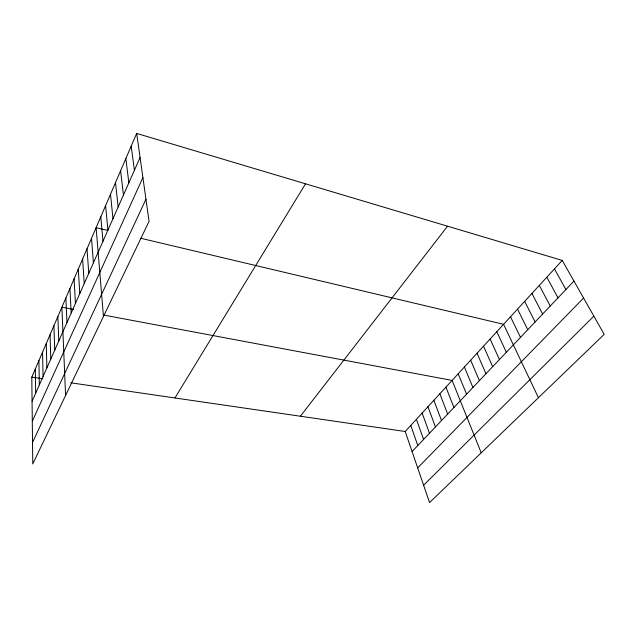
<?xml version="1.0" encoding="UTF-8"?>
<svg xmlns="http://www.w3.org/2000/svg" width="636" height="636" viewBox="0 0 636 636"><rect width="100%" height="100%" fill="white"/><g stroke="black" fill="none" stroke-linecap="round" stroke-linejoin="round"><path stroke-width="0.95" d="M136.676 133.417L149.07 221.312L32.762 463.946L31.8 377.132L136.676 133.417L562.224 260.418L604.2 334.361L429.546 502.583L405.227 431.494L562.224 260.418M32.07 401.324L140.071 157.505M32.293 421.231L142.901 177.555M32.523 442.505L145.954 199.227M174.94 397.969L305.519 183.804M300.399 416.23L447.561 226.201M412.088 451.544L573.95 281.072M417.685 467.905L583.578 298.038M423.616 485.252L593.857 316.148M31.8 377.132L42.827 378.738M70.803 382.808L405.227 431.494M73.593 309.414L61.883 307.212L65.588 395.481M104.113 315.138L452.109 380.415L481.214 452.824M107.913 230.478L96.108 227.68L103.445 316.49M140.81 238.277L503.593 324.304L538.43 397.715M554.457 268.885L565.913 289.539M546.817 277.209L558.01 297.863M539.312 285.389L550.251 306.035M531.927 293.435L542.619 314.073M524.668 301.345L535.115 321.975M517.529 309.128L527.745 329.742M510.501 316.776L520.494 337.374M496.796 331.714L506.343 352.272M490.11 339.004L499.443 359.539M483.519 346.183L492.654 366.694M477.04 353.242L485.976 373.73M470.664 360.191L479.401 380.654M464.383 367.036L472.93 387.467M458.198 373.777L466.562 394.177M445.923 387.149L453.929 407.477M439.842 393.779L447.672 414.068M433.855 400.306L441.511 420.563M427.956 406.73L435.445 426.947M422.145 413.066L429.467 433.243M416.421 419.299L423.584 439.436M410.784 425.444L417.796 445.534M131.199 146.137L134.395 170.313M125.849 158.579L128.854 182.826M120.609 170.742L123.44 195.053M115.498 182.635L118.153 206.994M110.489 194.266L112.977 218.673M105.592 205.643L107.921 230.089M100.798 216.781L102.976 241.259M91.52 238.349L93.405 262.867M87.021 248.803L88.77 273.329M82.616 259.035L84.23 283.569M78.3 269.068L79.786 293.594M74.078 278.886L75.438 303.42M69.928 288.521L71.176 313.039M65.866 297.958L67.003 322.46M57.86 316.561L58.782 341.023M53.917 325.727L54.736 350.158M50.053 334.711L50.769 359.117M46.261 343.527L46.881 367.894M42.54 352.169L43.065 376.496M38.891 360.644L39.329 384.931M35.314 368.967L35.664 393.207"/></g></svg>
